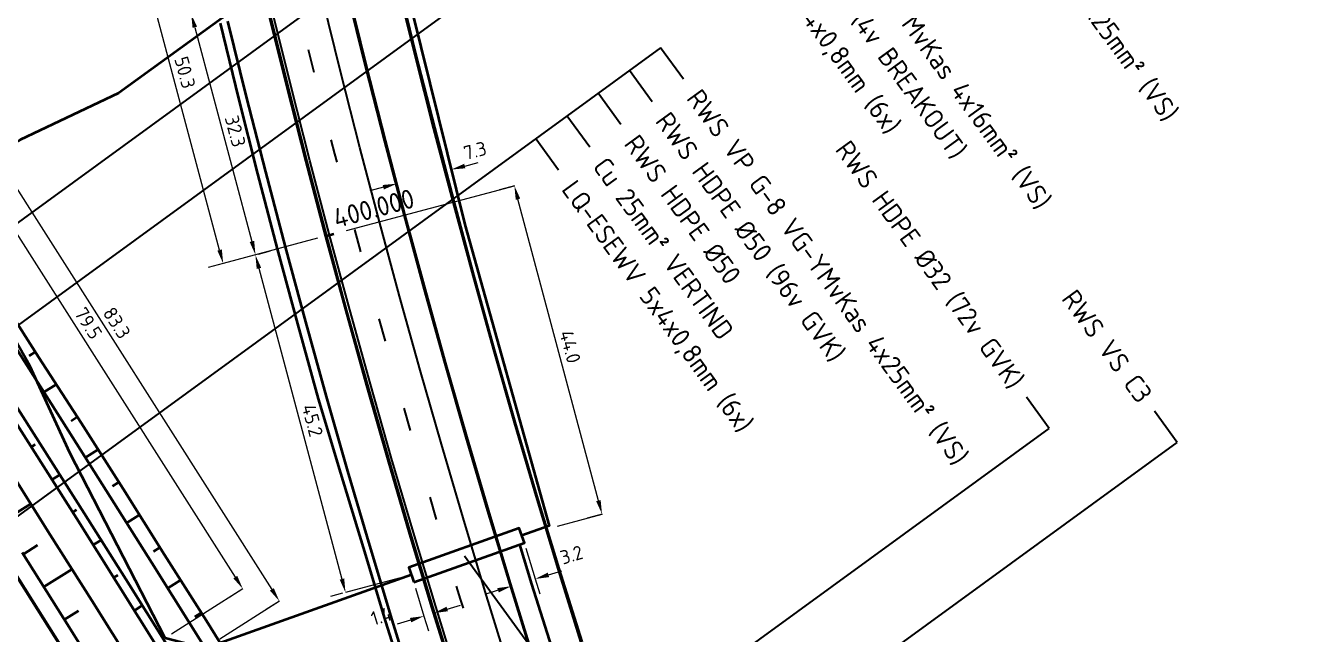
# Model space of a CAD drawing. Header units: metres. Extents: x 134219 to 139178, y 438661 to 444352.
# Drawn here: x 135683.4 to 135848.4, y 442805.8 to 442884.6 of the extents above; entities that cross this region are included whole.
import ezdxf
from ezdxf.enums import TextEntityAlignment as Align

# ---------------------------------------------------------------- set-up
doc = ezdxf.new("R2010")
doc.units = ezdxf.units.M
doc.linetypes.add('13strp', pattern=[4, 1, -3])
doc.linetypes.add('39strp', pattern=[12, 3, -9])
doc.layers.get('DEFPOINTS').update_dxf_attribs({"color": 193})
for name, color, linetype, lineweight in [('N-WE-KL-ET_LS_OV_KABEL-G', 10, 'KL-LS-OV-N', 35), ('N-WE-KL-ET_LS_OV_KABEL-M', 7, 'Continuous', 18), ('N-WE-KL-ET_LS_OV_KABEL-T25', 7, 'Continuous', 25), ('N-WE-KL-ET_MANTELBUIS-G', 10, 'Continuous', 35), ('Utd-ondergr-nw', 8, '13strp', 35), ('X-XX-AL-AANPIJLING-S', 7, 'Continuous', 25)]:
    doc.layers.add(name, color=color, linetype=linetype, lineweight=lineweight)
doc.layers.add('Utd-weg-nw', color=8, linetype='Continuous')
doc.styles.add('alm a2ee v011$0$rtw_iso', font='NLCS-ISO.ttf')
doc.styles.add('NLCS-ISO', font='NLCS-ISO.ttf')
doc.styles.add('NLCS_18', font='NLCS-ISO.ttf', dxfattribs={"height": 1.8})
doc.linetypes.add('KL-LS-OV-N', pattern='A,4,-1,[103,NLCS.SHX,S=0.75,R=0,X=0,Y=0],-1,4,-1.5,["0V",Standard,S=1,R=0,X=0,Y=-0.5],-3', length=14.5)
doc.dimstyles.new('NLCS_t18_pijl_Dimension_l3_h1', dxfattribs={"dimtxt": 1.8, "dimasz": 1.8, "dimexe": 2, "dimexo": 2, "dimgap": 0.7, "dimtad": 1, "dimdec": 1, "dimzin": 0, "dimdsep": 46, "dimtxsty": 'NLCS_18', "dimcen": 2.5, "dimdle": 2, "dimclrd": 256, "dimclre": 256, "dimclrt": 256, "dimadec": 1, "dimazin": 0, "dimtfac": 1, "dimtdec": 1, "dimtofl": 0, "dimtmove": 1, "dimatfit": 0, "dimfxl": 0, "dimtolj": 1, "dimtzin": 0, "dimlwd": 18, "dimlwe": 18, "dimarcsym": 0})

# ---------------------------------------------------------------- blocks, each defined once
blk = doc.blocks.new('*D239')
at = {"layer": 'DEFPOINTS', "color": 0, "transparency": 16777216}
for p in [(135695.98, 442902.4), (135695.98, 442902.4), (135708.95, 442853.79)]:
    blk.add_point(p, dxfattribs=at)
at = {"layer": 'N-WE-KL-ET_LS_OV_KABEL-M', "lineweight": 18, "transparency": 16777216}
for p, q in [((135695.98, 442902.4), (135697.91, 442902.91)), ((135708.95, 442853.79), (135707.02, 442853.28))]:
    blk.add_line(p, q, dxfattribs=at)
at = {"layer": 'N-WE-KL-ET_LS_OV_KABEL-M', "linetype": 'Continuous', "lineweight": 18, "transparency": 16777216}
blk.add_line((135708.49, 442855.53), (135696.44, 442900.66), dxfattribs=at)
at = {"layer": 'N-WE-KL-ET_LS_OV_KABEL-M', "transparency": 16777216}
for points in [[(135696.73, 442900.74), (135696.15, 442900.58), (135695.98, 442902.4)], [(135708.78, 442855.61), (135708.2, 442855.45), (135708.95, 442853.79)]]:
    blk.add_solid(points, dxfattribs=at)
at = {"layer": 'N-WE-KL-ET_LS_OV_KABEL-M', "transparency": 16777216, "insert": (135704.01, 442878.51), "char_height": 1.8, "attachment_point": 5, "rotation": 284.9451, "style": 'NLCS_18'}
blk.add_mtext('\\A1;50.3', dxfattribs=at)
blk = doc.blocks.new('*D240')
at = {"layer": 'DEFPOINTS', "color": 0, "transparency": 16777216}
for p in [(135704.81, 442886.09, 1.48), (135713.13, 442854.91, 1.48), (135713.13, 442854.91)]:
    blk.add_point(p, dxfattribs=at)
at = {"layer": 'N-WE-KL-ET_LS_OV_KABEL-M', "lineweight": 18, "transparency": 16777216}
for p, q in [((135705.19, 442886.19), (135706.74, 442886.6)), ((135713.51, 442855.01), (135715.07, 442855.42))]:
    blk.add_line(p, q, dxfattribs=at)
at = {"layer": 'N-WE-KL-ET_LS_OV_KABEL-M', "linetype": 'Continuous', "lineweight": 18, "transparency": 16777216}
blk.add_line((135705.28, 442884.35), (135712.67, 442856.65), dxfattribs=at)
at = {"layer": 'N-WE-KL-ET_LS_OV_KABEL-M', "transparency": 16777216}
for points in [[(135705.57, 442884.43), (135704.99, 442884.27), (135704.81, 442886.09)], [(135712.96, 442856.72), (135712.38, 442856.57), (135713.13, 442854.91)]]:
    blk.add_solid(points, dxfattribs=at)
at = {"layer": 'N-WE-KL-ET_LS_OV_KABEL-M', "transparency": 16777216, "insert": (135710.52, 442870.91), "char_height": 1.8, "attachment_point": 5, "rotation": 284.9451, "style": 'NLCS_18'}
blk.add_mtext('\\A1;32.3', dxfattribs=at)
blk = doc.blocks.new('*D246')
at = {"layer": 'DEFPOINTS', "color": 0, "transparency": 16777216}
for p in [(135668.8, 442878.71), (135711.49, 442811.69), (135711.49, 442811.69)]:
    blk.add_point(p, dxfattribs=at)
at = {"layer": 'N-WE-KL-ET_LS_OV_KABEL-M', "lineweight": 18, "transparency": 16777216}
for p, q in [((135668.8, 442878.71), (135667.12, 442877.63)), ((135711.49, 442811.69), (135709.8, 442810.62))]:
    blk.add_line(p, q, dxfattribs=at)
at = {"layer": 'N-WE-KL-ET_LS_OV_KABEL-M', "linetype": 'Continuous', "lineweight": 18, "transparency": 16777216}
blk.add_line((135669.77, 442877.19), (135710.52, 442813.21), dxfattribs=at)
at = {"layer": 'N-WE-KL-ET_LS_OV_KABEL-M', "transparency": 16777216}
for points in [[(135670.02, 442877.35), (135669.52, 442877.03), (135668.8, 442878.71)], [(135710.77, 442813.37), (135710.27, 442813.05), (135711.49, 442811.69)]]:
    blk.add_solid(points, dxfattribs=at)
at = {"layer": 'N-WE-KL-ET_LS_OV_KABEL-M', "transparency": 16777216, "insert": (135691.5, 442846.06), "char_height": 1.8, "attachment_point": 5, "rotation": 302.4936, "style": 'NLCS_18'}
blk.add_mtext('\\A1;79.5', dxfattribs=at)
blk = doc.blocks.new('*D247')
at = {"layer": 'DEFPOINTS', "color": 0, "transparency": 16777216}
for p in [(135671.45, 442880.39), (135716.22, 442810.1), (135716.22, 442810.1)]:
    blk.add_point(p, dxfattribs=at)
at = {"layer": 'N-WE-KL-ET_LS_OV_KABEL-M', "lineweight": 18, "transparency": 16777216}
for p, q in [((135671.45, 442880.39), (135669.76, 442879.32)), ((135716.22, 442810.1), (135714.53, 442809.03))]:
    blk.add_line(p, q, dxfattribs=at)
at = {"layer": 'N-WE-KL-ET_LS_OV_KABEL-M', "linetype": 'Continuous', "lineweight": 18, "transparency": 16777216}
blk.add_line((135672.42, 442878.87), (135715.25, 442811.62), dxfattribs=at)
at = {"layer": 'N-WE-KL-ET_LS_OV_KABEL-M', "transparency": 16777216}
for points in [[(135672.67, 442879.03), (135672.16, 442878.71), (135671.45, 442880.39)], [(135715.5, 442811.78), (135715, 442811.46), (135716.22, 442810.1)]]:
    blk.add_solid(points, dxfattribs=at)
at = {"layer": 'N-WE-KL-ET_LS_OV_KABEL-M', "transparency": 16777216, "insert": (135695.18, 442846.11), "char_height": 1.8, "attachment_point": 5, "rotation": 302.4936, "style": 'NLCS_18'}
blk.add_mtext('\\A1;83.3', dxfattribs=at)
blk = doc.blocks.new('*D251')
at = {"layer": 'DEFPOINTS', "color": 0, "transparency": 16777216}
for p in [(135713.12, 442854.9, 1.48), (135724.78, 442811.22, 1.48), (135724.78, 442811.22)]:
    blk.add_point(p, dxfattribs=at)
at = {"layer": 'N-WE-KL-ET_LS_OV_KABEL-M', "lineweight": 18, "transparency": 16777216}
for p, q in [((135713.5, 442855.01), (135715.05, 442855.42)), ((135724.4, 442811.12), (135722.85, 442810.7))]:
    blk.add_line(p, q, dxfattribs=at)
at = {"layer": 'N-WE-KL-ET_LS_OV_KABEL-M', "linetype": 'Continuous', "lineweight": 18, "transparency": 16777216}
blk.add_line((135713.58, 442853.17), (135724.32, 442812.96), dxfattribs=at)
at = {"layer": 'N-WE-KL-ET_LS_OV_KABEL-M', "transparency": 16777216}
for points in [[(135713.87, 442853.24), (135713.29, 442853.09), (135713.12, 442854.9)], [(135724.61, 442813.04), (135724.03, 442812.88), (135724.78, 442811.22)]]:
    blk.add_solid(points, dxfattribs=at)
at = {"layer": 'N-WE-KL-ET_LS_OV_KABEL-M', "transparency": 16777216, "insert": (135720.5, 442833.48), "char_height": 1.8, "attachment_point": 5, "rotation": 284.9451, "style": 'NLCS_18'}
blk.add_mtext('\\A1;45.2', dxfattribs=at)
blk = doc.blocks.new('*D252')
at = {"layer": 'DEFPOINTS', "color": 0, "transparency": 16777216}
for p in [(135734.93, 442808.16), (135734.93, 442808.16), (135736.23, 442808.56)]:
    blk.add_point(p, dxfattribs=at)
at = {"layer": 'N-WE-KL-ET_LS_OV_KABEL-M', "linetype": 'Continuous', "lineweight": 18, "transparency": 16777216}
for p, q in [((135737.95, 442809.08), (135739.67, 442809.6)), ((135733.21, 442807.64), (135731.48, 442807.12))]:
    blk.add_line(p, q, dxfattribs=at)
at = {"layer": 'N-WE-KL-ET_LS_OV_KABEL-M', "lineweight": 18, "transparency": 16777216}
for p, q in [((135734.93, 442808.16), (135735.51, 442806.25)), ((135736.23, 442808.56), (135736.81, 442806.64))]:
    blk.add_line(p, q, dxfattribs=at)
at = {"layer": 'N-WE-KL-ET_LS_OV_KABEL-M', "transparency": 16777216}
for points in [[(135737.86, 442809.37), (135738.04, 442808.79), (135736.23, 442808.56)], [(135733.12, 442807.93), (135733.29, 442807.35), (135734.93, 442808.16)]]:
    blk.add_solid(points, dxfattribs=at)
at = {"layer": 'N-WE-KL-ET_LS_OV_KABEL-M', "transparency": 16777216, "insert": (135729.42, 442808.16), "char_height": 1.8, "attachment_point": 5, "rotation": 16.8886, "style": 'NLCS_18'}
blk.add_mtext('\\A1;1.4', dxfattribs=at)
blk = doc.blocks.new('*D253')
at = {"layer": 'DEFPOINTS', "color": 0, "transparency": 16777216}
for p in [(135746.64, 442863.85), (135746.64, 442863.85), (135757.98, 442821.36)]:
    blk.add_point(p, dxfattribs=at)
at = {"layer": 'N-WE-KL-ET_LS_OV_KABEL-M', "lineweight": 18, "transparency": 16777216}
for p, q in [((135746.64, 442863.85), (135744.71, 442863.34)), ((135757.98, 442821.36), (135756.05, 442820.85))]:
    blk.add_line(p, q, dxfattribs=at)
at = {"layer": 'N-WE-KL-ET_LS_OV_KABEL-M', "linetype": 'Continuous', "lineweight": 18, "transparency": 16777216}
blk.add_line((135757.51, 442823.1), (135747.1, 442862.11), dxfattribs=at)
at = {"layer": 'N-WE-KL-ET_LS_OV_KABEL-M', "transparency": 16777216}
for points in [[(135747.39, 442862.19), (135746.81, 442862.03), (135746.64, 442863.85)], [(135757.8, 442823.18), (135757.22, 442823.03), (135757.98, 442821.36)]]:
    blk.add_solid(points, dxfattribs=at)
at = {"layer": 'N-WE-KL-ET_LS_OV_KABEL-M', "transparency": 16777216, "insert": (135753.85, 442843.02), "char_height": 1.8, "attachment_point": 5, "rotation": 284.9451, "style": 'NLCS_18'}
blk.add_mtext('\\A1;44.0', dxfattribs=at)
blk = doc.blocks.new('*D254')
at = {"layer": 'DEFPOINTS', "color": 0, "transparency": 16777216}
for p in [(135746.24, 442812.03), (135749.33, 442812.97), (135749.33, 442812.97)]:
    blk.add_point(p, dxfattribs=at)
at = {"layer": 'N-WE-KL-ET_LS_OV_KABEL-M', "linetype": 'Continuous', "lineweight": 18, "transparency": 16777216}
for p, q in [((135751.05, 442813.5), (135752.77, 442814.02)), ((135744.52, 442811.5), (135742.8, 442810.98))]:
    blk.add_line(p, q, dxfattribs=at)
at = {"layer": 'N-WE-KL-ET_LS_OV_KABEL-M', "lineweight": 18, "transparency": 16777216}
for p, q in [((135746.24, 442812.03), (135746.82, 442810.12)), ((135749.33, 442812.97), (135749.91, 442811.06))]:
    blk.add_line(p, q, dxfattribs=at)
at = {"layer": 'N-WE-KL-ET_LS_OV_KABEL-M', "transparency": 16777216}
for points in [[(135750.96, 442813.79), (135751.14, 442813.21), (135749.33, 442812.97)], [(135744.43, 442811.79), (135744.61, 442811.22), (135746.24, 442812.03)]]:
    blk.add_solid(points, dxfattribs=at)
at = {"layer": 'N-WE-KL-ET_LS_OV_KABEL-M', "transparency": 16777216, "insert": (135754.04, 442816.09), "char_height": 1.8, "attachment_point": 5, "rotation": 16.9992, "style": 'NLCS_18'}
blk.add_mtext('\\A1;3.2', dxfattribs=at)
blk = doc.blocks.new('*D256')
at = {"layer": 'DEFPOINTS', "color": 0, "transparency": 16777216}
for p in [(135738.47, 442865.95), (135738.47, 442865.95), (135731.42, 442864.12)]:
    blk.add_point(p, dxfattribs=at)
at = {"layer": 'N-WE-KL-ET_LS_OV_KABEL-M', "linetype": 'Continuous', "lineweight": 18, "transparency": 16777216}
for p, q in [((135740.21, 442866.4), (135741.95, 442866.85)), ((135729.68, 442863.66), (135727.94, 442863.21))]:
    blk.add_line(p, q, dxfattribs=at)
at = {"layer": 'N-WE-KL-ET_LS_OV_KABEL-M', "lineweight": 18, "transparency": 16777216}
for p, q in [((135738.47, 442865.95), (135738.97, 442864.01)), ((135731.42, 442864.12), (135731.92, 442862.18))]:
    blk.add_line(p, q, dxfattribs=at)
at = {"layer": 'N-WE-KL-ET_LS_OV_KABEL-M', "transparency": 16777216}
for points in [[(135740.14, 442866.69), (135740.29, 442866.11), (135738.47, 442865.95)], [(135729.6, 442863.95), (135729.75, 442863.37), (135731.42, 442864.12)]]:
    blk.add_solid(points, dxfattribs=at)
at = {"layer": 'N-WE-KL-ET_LS_OV_KABEL-M', "transparency": 16777216, "insert": (135741.55, 442868.4), "char_height": 1.8, "attachment_point": 5, "rotation": 14.5533, "style": 'NLCS_18'}
blk.add_mtext('\\A1;7.3', dxfattribs=at)

msp = doc.modelspace()

# ---------------------------------------------------------------- linework, layer by layer
at = {"layer": 'N-WE-KL-ET_LS_OV_KABEL-G', "flags": 128}
for points, elevation in [([(135724, 442923.71), (135724.32, 442923.17), (135740.23, 442858.83), (135751.12, 442819.85), (135747.61, 442818.6)], 2.07), ([(135708.8, 442902.54), (135710.37, 442895.47), (135711.93, 442889.51), (135708.88, 442885.59), (135695.39, 442875.85), (135682.67, 442869.8), (135676.17, 442866.1), (135674.98, 442865.6), (135665.86, 442859.3)], 2.21), ([(135733.31, 442813.5), (135706.58, 442803.96), (135701.46, 442805.3), (135689.11, 442829.3), (135683.91, 442840.56), (135678.16, 442850.69), (135671.56, 442847.98), (135664.83, 442845.21), (135661.82, 442850.01), (135661.81, 442850.01), (135652.61, 442864.62), (135647.9, 442871.73), (135647.96, 442871.74), (135634.03, 442892.61), (135632.82, 442891.9), (135632.84, 442891.92)], 1.12), ([(135747.28, 442817.42), (135748.85, 442812.3), (135753.18, 442798.69), (135759.28, 442779.65), (135766.98, 442756.72), (135768.94, 442751.33), (135776.94, 442729.3), (135780.2, 442721.47), (135788.86, 442699.92), (135796.6, 442680.56), (135801.31, 442669.52), (135814.14, 442639.94), (135825.99, 442614.64), (135833.39, 442599.59), (135840.41, 442585.62), (135846.61, 442573.57), (135855.75, 442558.03), (135866.63, 442537.71), (135893.63, 442492.47), (135903.12, 442476.87), (135921.69, 442446.61), (135932.97, 442428.48), (135935.02, 442425.17)], 1.67)]:
    msp.add_lwpolyline(points, dxfattribs=dict(at, elevation=elevation))
at = {"layer": 'N-WE-KL-ET_LS_OV_KABEL-M'}
for points in [[(135724.89, 442858.05), (135746.64, 442863.85)], [(135721.16, 442857.05), (135708.95, 442853.79)], [(135752.2, 442819.82), (135757.98, 442821.36)], [(135748.11, 442816.97), (135749.33, 442812.97)], [(135731.72, 442813.07), (135724.78, 442811.22)], [(135733.83, 442811.79), (135734.93, 442808.16)]]:
    msp.add_lwpolyline(points, dxfattribs=at)
at = {"layer": 'N-WE-KL-ET_LS_OV_KABEL-M', "elevation": 1.12}
for points in [[(135711.49, 442811.69), (135702.25, 442805.81)], [(135716.22, 442810.1), (135708.53, 442805.2)]]:
    msp.add_lwpolyline(points, dxfattribs=at)
at = {"layer": 'N-WE-KL-ET_MANTELBUIS-G', "flags": 128}
msp.add_lwpolyline([(135733.64, 442812.55), (135747.94, 442817.65), (135747.27, 442819.54), (135732.97, 442814.44)], close=True, dxfattribs=at)
at = {"layer": 'Utd-ondergr-nw', "color": 7, "linetype": 'Continuous'}
msp.add_line((135722.32, 442857.36), (135723.29, 442857.62), dxfattribs=at)
at = {"layer": 'Utd-ondergr-nw', "linetype": 'Continuous', "flags": 128}
for points in [[(135755.26, 442804.8), (135752.34, 442814.24), (135749.48, 442823.7), (135746.7, 442833.19), (135743.98, 442842.69), (135741.33, 442852.21), (135738.74, 442861.74), (135736.23, 442871.3), (135733.78, 442880.88), (135731.41, 442890.47)], [(135755.39, 442804.85), (135752.45, 442814.28), (135749.56, 442823.73), (135746.74, 442833.2), (135744.03, 442842.7), (135741.39, 442852.22), (135738.83, 442861.77), (135736.32, 442871.33), (135733.9, 442880.9), (135731.54, 442890.5)], [(135749.01, 442802.84), (135746.07, 442812.33), (135743.21, 442821.83), (135740.41, 442831.36), (135737.67, 442840.91), (135735.01, 442850.47), (135732.42, 442860.06), (135729.89, 442869.66), (135727.43, 442879.28), (135725.04, 442888.91)], [(135749.08, 442802.86), (135746.14, 442812.35), (135743.27, 442821.85), (135740.47, 442831.38), (135737.74, 442840.93), (135735.08, 442850.49), (135732.48, 442860.07), (135729.96, 442869.67), (135727.5, 442879.29), (135725.11, 442888.93)], [(135656.68, 442886.5), (135658.13, 442884.3), (135663.65, 442875.86), (135669.16, 442867.39), (135674.64, 442858.92), (135679.65, 442850.13), (135685.1, 442841.64), (135690.58, 442833.16), (135696, 442824.65), (135701.34, 442816.08), (135706.77, 442807.57), (135712.05, 442799.04), (135712.08, 442798.99), (135717.34, 442790.48), (135722.5, 442781.91), (135727.42, 442773.2), (135733.03, 442764.91), (135738.31, 442756.42), (135743.72, 442748.01), (135748.26, 442741.15)], [(135738.97, 442799.7), (135736.01, 442809.25), (135733.12, 442818.83), (135730.3, 442828.43), (135727.55, 442838.05), (135724.87, 442847.69), (135722.25, 442857.34), (135719.71, 442867.02), (135717.23, 442876.71), (135714.82, 442886.42)], [(135739.04, 442799.72), (135736.08, 442809.27), (135733.19, 442818.85), (135730.37, 442828.45), (135727.62, 442838.07), (135724.93, 442847.7), (135722.32, 442857.36), (135719.77, 442867.03), (135717.3, 442876.73), (135714.89, 442886.44)], [(135733, 442797.83), (135729.99, 442807.41), (135727.09, 442817.04), (135724.18, 442826.66), (135721.28, 442836.28), (135718.62, 442845.97), (135715.99, 442855.67), (135713.44, 442865.39), (135710.97, 442875.13), (135708.62, 442884.91)], [(135733.79, 442798.07), (135730.82, 442807.67), (135727.92, 442817.28), (135725.09, 442826.92), (135722.32, 442836.57), (135719.63, 442846.25), (135717.01, 442855.94), (135714.45, 442865.65), (135711.96, 442875.38), (135709.55, 442885.13)], [(135655.7, 442883.62), (135656.12, 442882.99), (135661.64, 442874.54), (135667.15, 442866.09), (135672.63, 442857.62), (135678.09, 442849.13), (135683.53, 442840.64), (135688.94, 442832.13), (135694.34, 442823.6), (135699.72, 442815.06), (135705.07, 442806.51), (135710.37, 442798), (135710.4, 442797.95), (135715.68, 442789.45), (135720.95, 442780.96), (135726.23, 442772.46), (135731.5, 442763.97), (135736.78, 442755.47), (135742.05, 442746.97), (135745.52, 442741.4)], [(135654.02, 442878.88), (135658.29, 442872.36), (135663.79, 442863.91), (135669.27, 442855.45), (135674.72, 442846.97), (135680.16, 442838.48), (135685.57, 442829.98), (135690.96, 442821.47), (135696.33, 442812.94), (135701.68, 442804.39), (135706.97, 442795.89), (135707, 442795.84), (135712.28, 442787.34), (135717.55, 442778.85), (135722.83, 442770.35), (135728.1, 442761.86), (135733.38, 442753.36), (135738.65, 442744.86), (135742.4, 442738.83)], [(135653.51, 442877.51), (135657.31, 442871.71), (135662.8, 442863.27), (135668.28, 442854.81), (135673.73, 442846.34), (135679.16, 442837.85), (135684.57, 442829.35), (135689.96, 442820.84), (135695.33, 442812.31), (135700.68, 442803.77), (135705.97, 442795.27), (135706, 442795.22), (135711.28, 442786.72), (135716.55, 442778.22), (135721.83, 442769.73), (135727.1, 442761.23), (135732.38, 442752.74), (135737.65, 442744.24), (135742.12, 442737.04)], [(135683.85, 442841.85), (135684.64, 442842.35)], [(135685.76, 442837.13), (135687.35, 442838.15)], [(135689.26, 442833.43), (135690.07, 442833.95)], [(135684.62, 442830.37), (135684.13, 442830.05)], [(135691.12, 442828.69), (135692.76, 442829.73)], [(135681.2, 442827.21), (135686.58, 442818.7), (135691.94, 442810.18), (135697.28, 442801.65), (135702.57, 442793.16), (135702.6, 442793.11), (135707.88, 442784.61), (135713.15, 442776.11), (135718.43, 442767.62), (135723.7, 442759.12), (135728.98, 442750.63), (135734.25, 442742.13), (135739.53, 442733.64), (135744.8, 442725.14), (135750.08, 442716.65), (135755.35, 442708.15), (135760.63, 442699.65), (135765.9, 442691.16), (135771.18, 442682.66), (135776.45, 442674.17), (135781.73, 442665.67), (135784.92, 442660.53)], [(135687.8, 442826.46), (135686.8, 442825.83)], [(135694.62, 442824.99), (135695.45, 442825.51)], [(135684.05, 442822.7), (135680.41, 442820.4)], [(135689.97, 442821.92), (135689.48, 442821.6)], [(135696.46, 442820.24), (135698.1, 442821.27)], [(135684.9, 442817.33), (135683.09, 442816.18)], [(135693.14, 442818), (135692.14, 442817.38)], [(135699.94, 442816.52), (135700.75, 442817.03)], [(135681.04, 442815.2), (135686.4, 442806.7), (135691.73, 442798.18), (135697.01, 442789.7), (135697.04, 442789.65), (135702.31, 442781.15), (135707.59, 442772.66), (135712.86, 442764.16), (135718.14, 442755.67), (135723.41, 442747.17), (135728.69, 442738.68), (135733.96, 442730.18), (135739.24, 442721.69), (135744.51, 442713.19), (135749.79, 442704.69), (135755.06, 442696.2), (135760.34, 442687.7), (135765.61, 442679.21), (135770.89, 442670.71), (135776.16, 442662.22), (135781.44, 442653.72)], [(135681.1, 442815.24), (135686.45, 442806.74), (135691.79, 442798.22), (135697.07, 442789.74), (135697.1, 442789.69), (135702.37, 442781.19), (135707.65, 442772.7), (135712.92, 442764.2), (135718.2, 442755.7), (135723.47, 442747.21), (135728.75, 442738.71), (135734.02, 442730.22), (135739.3, 442721.72), (135744.57, 442713.23), (135749.85, 442704.73), (135755.12, 442696.24), (135760.4, 442687.74), (135765.67, 442679.24), (135770.95, 442670.75), (135776.22, 442662.25), (135781.5, 442653.76)], [(135682.94, 442816.41), (135688.3, 442807.9), (135693.64, 442799.37), (135698.92, 442790.89), (135698.95, 442790.84), (135704.23, 442782.34), (135709.5, 442773.85), (135714.78, 442765.35), (135720.05, 442756.85), (135725.33, 442748.36), (135730.6, 442739.86), (135735.88, 442731.37), (135741.15, 442722.87), (135746.43, 442714.38), (135751.7, 442705.88), (135756.98, 442697.39), (135762.25, 442688.89), (135767.53, 442680.39), (135772.8, 442671.9), (135778.08, 442663.4), (135783.35, 442654.91)], [(135689.39, 442814.24), (135685.75, 442811.95)], [(135695.3, 442813.46), (135694.8, 442813.15)], [(135701.78, 442811.77), (135703.43, 442812.8)], [(135690.23, 442808.86), (135688.41, 442807.72)], [(135698.46, 442809.54), (135697.46, 442808.91)], [(135705.28, 442808.06), (135706.12, 442808.59)]]:
    msp.add_lwpolyline(points, dxfattribs=at)
at = {"layer": 'Utd-weg-nw', "linetype": '39strp', "flags": 128}
msp.add_lwpolyline([(135882.33, 442492.6), (135882.25, 442492.72), (135877.09, 442501.3), (135871.96, 442509.91), (135866.88, 442518.54), (135861.85, 442527.21), (135858.65, 442532.78), (135856.91, 442535.84), (135852.26, 442544.42), (135847.45, 442553.17), (135842.71, 442561.94), (135838.03, 442570.75), (135833.52, 442579.38), (135833.41, 442579.6), (135828.88, 442588.48), (135825.37, 442595.48), (135824.41, 442597.4), (135820.01, 442606.36), (135818.32, 442609.82), (135815.66, 442615.34), (135811.39, 442624.35), (135807.18, 442633.4), (135803.87, 442640.62), (135803.03, 442642.47), (135798.95, 442651.57), (135794.93, 442660.71), (135792.92, 442665.34), (135790.98, 442669.87), (135787.09, 442679.06), (135783.27, 442688.27), (135782.45, 442690.27), (135779.51, 442697.51), (135775.83, 442706.78), (135772.2, 442716.08), (135768.65, 442725.4), (135765.16, 442734.75), (135761.74, 442744.12), (135758.38, 442753.52), (135755.09, 442762.94), (135751.87, 442772.38), (135748.72, 442781.84), (135745.63, 442791.33), (135742.62, 442800.84), (135739.67, 442810.37), (135736.78, 442819.92), (135733.97, 442829.49), (135731.23, 442839.09), (135728.55, 442848.7), (135725.94, 442858.33), (135723.4, 442867.98), (135720.93, 442877.64), (135718.53, 442887.33), (135716.2, 442897.03), (135713.94, 442906.74), (135711.75, 442916.48), (135710.81, 442920.74)], dxfattribs=at)
at = {"layer": 'Utd-weg-nw', "linetype": 'Continuous', "flags": 128}
for points in [[(135745.81, 442801.84), (135742.87, 442811.35), (135740, 442820.88), (135737.19, 442830.43), (135734.45, 442840), (135731.78, 442849.58), (135729.18, 442859.19), (135726.65, 442868.82), (135724.18, 442878.46), (135721.79, 442888.12)], [(135739.42, 442799.84), (135736.46, 442809.39), (135733.57, 442818.97), (135730.75, 442828.56), (135728, 442838.18), (135725.32, 442847.81), (135722.71, 442857.46), (135720.16, 442867.13), (135717.69, 442876.82), (135715.28, 442886.53)]]:
    msp.add_lwpolyline(points, dxfattribs=at)
at = {"layer": 'X-XX-AL-AANPIJLING-S'}
for p, q in [((135800.8, 442945.33), (135647.39, 442833.6)), ((135792.75, 442926.19), (135628.94, 442806.89)), ((135765.56, 442881.71), (135652.9, 442799.65)), ((135768.51, 442877.66), (135765.56, 442881.71)), ((135764.46, 442874.72), (135761.52, 442878.76)), ((135760.42, 442871.78), (135757.48, 442875.82)), ((135756.38, 442868.83), (135753.44, 442872.88)), ((135752.34, 442865.89), (135749.4, 442869.93)), ((135815.84, 442832.45), (135812.9, 442836.5)), ((135832.41, 442830.64), (135829.47, 442834.68)), ((135758.55, 442790.73), (135815.84, 442832.45)), ((135759.9, 442777.82), (135832.41, 442830.64))]:
    msp.add_line(p, q, dxfattribs=at)
msp.add_lwpolyline([(135740.18, 442815.95), (135758.55, 442790.73)], dxfattribs=at)

# ---------------------------------------------------------------- texts
at = {"layer": 'N-WE-KL-ET_LS_OV_KABEL-T25', "style": 'NLCS-ISO'}
for s, p in [('RWS VP G-8 VG-YMvKas 4x25mm² (VS)', (135796.99, 442920.37)), ('RWS VP G-9 VG-YMvKas 4x16mm² (VS)', (135780.83, 442908.59)), ('RWS HDPE Ø50 (4v BREAKOUT)', (135776.79, 442905.65)), ('LQ-ESEWV 5x4x0,8mm (6x)', (135772.74, 442902.71)), ('RWS VP G-8 VG-YMvKas 4x25mm² (VS)', (135769.81, 442875.88)), ('RWS HDPE Ø50 (96v GVK)', (135765.77, 442872.93)), ('RWS HDPE Ø50', (135761.72, 442869.99)), ('Cu 25mm² VERTIND', (135757.68, 442867.05)), ('LQ-ESEWV 5x4x0,8mm (6x)', (135753.64, 442864.1))]:
    msp.add_text(s, height=2.5, rotation=306.066, dxfattribs=at).set_placement(p, align=Align.MIDDLE_LEFT)
for s, p in [('RWS HDPE Ø32 (72v GVK)', (135811.77, 442838.05)), ('RWS VS C3', (135828.34, 442836.23))]:
    msp.add_text(s, height=2.5, rotation=306.066, dxfattribs=at).set_placement(p, align=Align.MIDDLE_RIGHT)
at = {"layer": 'Utd-ondergr-nw', "color": 7, "style": 'alm a2ee v011$0$rtw_iso'}
msp.add_text('400.000', height=2.5, rotation=14.946, dxfattribs=at).set_placement((135723.61, 442858.35))

# ---------------------------------------------------------------- dimensions: what is measured, and where the dimension line sits
at = {"layer": 'N-WE-KL-ET_LS_OV_KABEL-M'}
for p1, p2, picture, middle in [((135708.95, 442853.79), (135695.98, 442902.4), '*D239', (135704.01, 442878.51)), ((135704.81, 442886.09, 1.48), (135713.13, 442854.91, 1.48), '*D240', (135710.52, 442870.91)), ((135671.45, 442880.39), (135716.22, 442810.1), '*D247', (135695.18, 442846.11)), ((135668.8, 442878.71), (135711.49, 442811.69), '*D246', (135691.5, 442846.06)), ((135757.98, 442821.36), (135746.64, 442863.85), '*D253', (135753.85, 442843.02)), ((135713.12, 442854.9), (135724.78, 442811.22), '*D251', (135720.5, 442833.48, -1.48))]:
    dim = msp.add_aligned_dim(p1=p1, p2=p2, distance=0, dimstyle='NLCS_t18_pijl_Dimension_l3_h1', dxfattribs=at)
    dim.commit()
    dim.dimension.update_dxf_attribs({"geometry": picture, "text_midpoint": middle})
for base, p1, p2, angle, picture, middle in [((135738.47, 442865.95), (135731.42, 442864.12), (135738.47, 442865.95), 14.5533, '*D256', (135741.95, 442866.85)), ((135749.33, 442812.97), (135746.24, 442812.03), (135749.33, 442812.97), 16.9992, '*D254', (135754.5, 442814.56)), ((135734.93, 442808.16), (135736.23, 442808.56), (135734.93, 442808.16), 196.8886, '*D252', (135729.89, 442806.63))]:
    dim = msp.add_linear_dim(base=base, p1=p1, p2=p2, angle=angle, dimstyle='NLCS_t18_pijl_Dimension_l3_h1', dxfattribs=at)
    dim.commit()
    dim.dimension.update_dxf_attribs({"geometry": picture, "text_midpoint": middle, "dimtype": 161})

doc.saveas('drawing.dxf')
